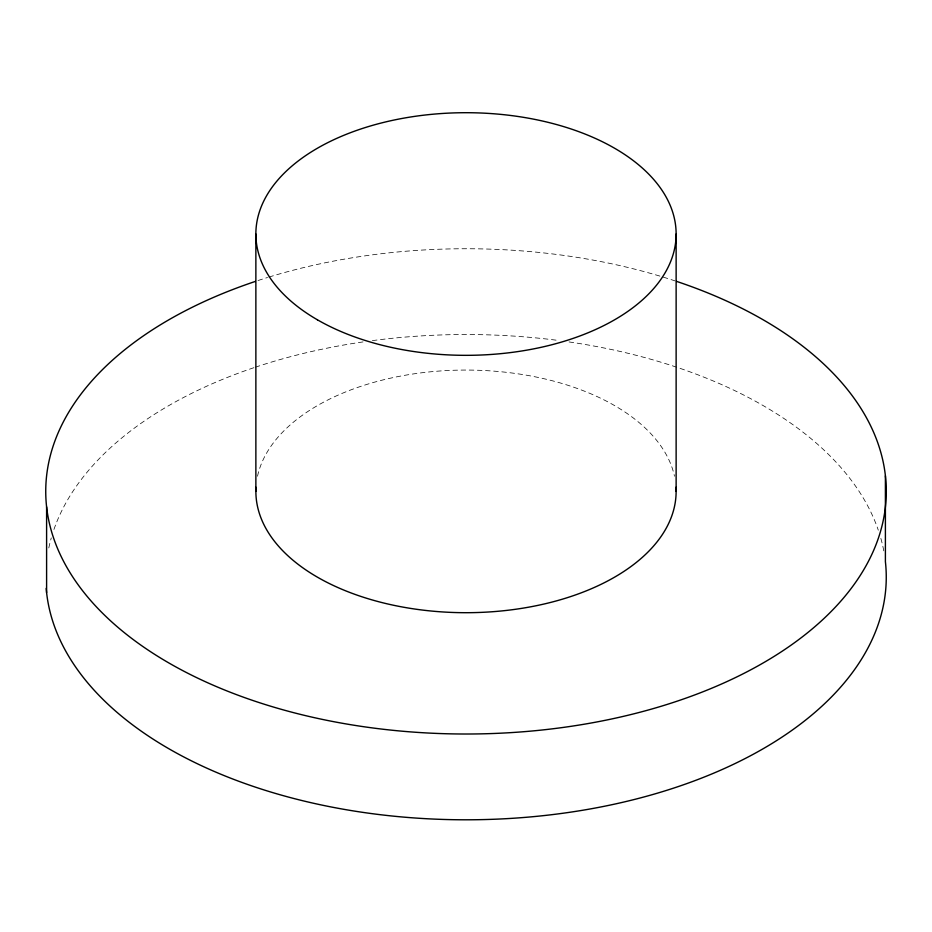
<?xml version="1.0" encoding="UTF-8"?>
<svg xmlns="http://www.w3.org/2000/svg" width="932" height="932" viewBox="0 0 932 932"><rect width="100%" height="100%" fill="white"/><g stroke="black" fill="none" stroke-linecap="round" stroke-linejoin="round"><path stroke-width="0.7" stroke-dasharray="4.66 3.5" d="M48.802 547.923A420.262 242.635 0 0 1 51.272 537.915M53.939 529.458A420.262 242.635 0 0 1 253.982 367.662M255.321 367.22A420.262 242.635 0 0 1 363.783 341.811M372.381 340.623A420.262 242.635 0 0 1 558.851 340.518M569.079 341.939A420.262 242.635 0 0 1 878.305 530.192M880.857 538.381A420.262 242.635 0 0 1 884.247 553.468M258.013 280.544A420.262 242.635 0 0 1 267.531 277.503M268.905 277.084A420.262 242.635 0 0 1 675.176 280.928M257.512 476.229A210.131 121.311 0 0 1 466 370.062A210.131 121.311 0 0 1 674.488 476.229"/><path stroke-width="1.4" d="M885.4 475.879L885.4 561.658A420.262 242.635 0 0 1 489.137 819.426A420.262 242.635 0 0 1 46.192 588.372M676.131 234.014L676.131 491.374M255.869 234.014L255.869 491.374M46.6 506.868L46.6 592.659M676.585 281.394A420.262 242.635 0 0 1 787.855 647.402A420.262 242.635 0 0 1 144.227 647.449A420.262 242.635 0 0 1 255.321 281.429M676.003 487.261A210.131 121.311 0 0 1 466 612.697A210.131 121.311 0 0 1 255.997 487.261M317.416 319.804A210.131 121.311 0 0 0 668.966 265.422A210.131 121.311 0 0 0 411.618 116.838A210.131 121.311 0 0 0 317.416 319.804"/></g></svg>
